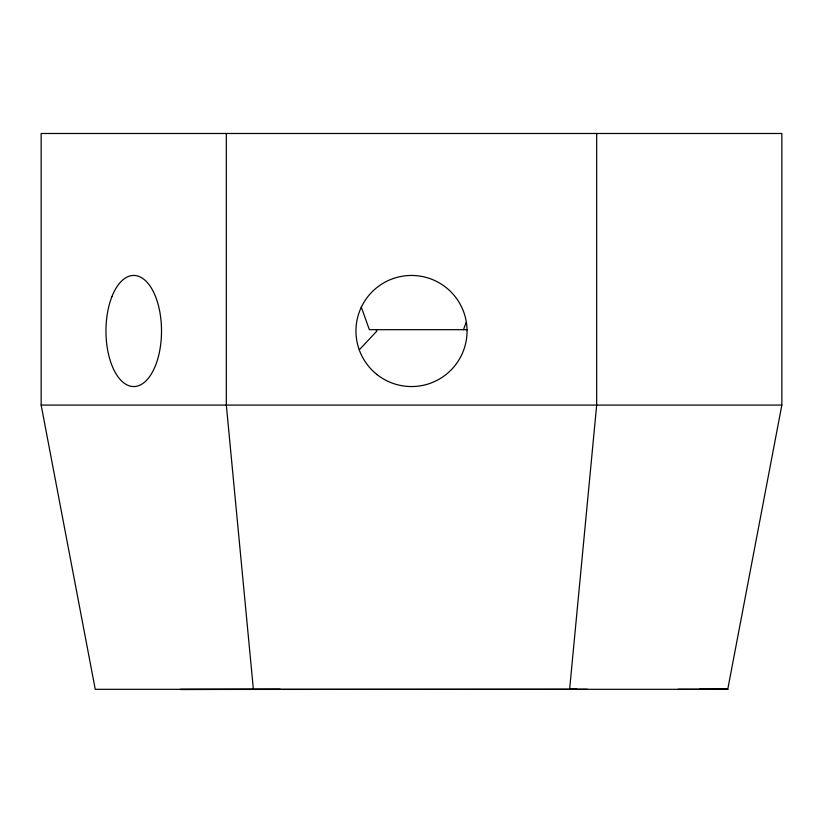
<?xml version="1.0" encoding="UTF-8"?>
<svg xmlns="http://www.w3.org/2000/svg" width="823" height="823" viewBox="0 0 823 823"><rect width="100%" height="100%" fill="white"/><g stroke="black" fill="none" stroke-linecap="round" stroke-linejoin="round"><path stroke-width="1.23" d="M678.049 689.263L727.748 689.314L781.85 405.081L781.85 133.491L41.15 133.491L41.15 405.081L95.252 689.314L727.748 689.314L709.827 689.263M463.514 329.684L466.065 322.534M359.26 349.847L376.811 331.124L376.265 329.684M280.221 689.263L180.206 689.468L576.861 689.263M587.303 689.263L569.619 689.314L596.675 405.081L596.675 133.491M467.485 329.684L369.362 329.684L361.266 307.02M41.15 405.081L781.85 405.081M699.529 689.263L727.748 689.314M253.381 689.314L226.325 405.081L226.325 133.491M111.907 296.65A55.553 27.776 90 0 0 129.777 385.987A55.553 27.776 90 0 0 159.528 310.374A55.553 27.776 90 0 0 111.907 296.65M377.15 374.66A55.553 55.553 0 0 0 466.487 338.932A55.553 55.553 0 0 0 390.863 279.429A55.553 55.553 0 0 0 377.15 374.66"/></g></svg>
